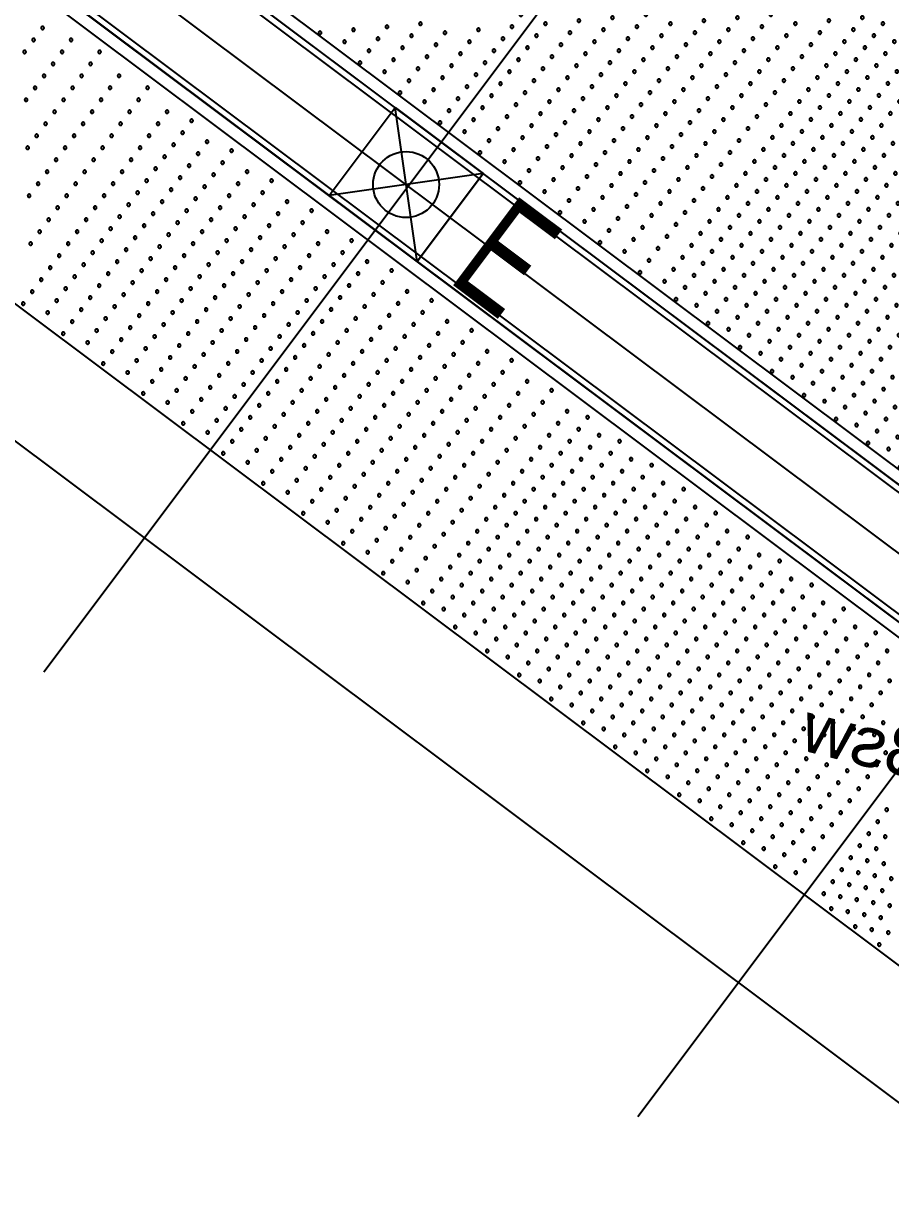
# Model space of a CAD drawing. Header units: millimetres. Extents: x 768159 to 833032, y -1374957 to -1225629.
# Drawn here: x 818188 to 819922, y -1373748 to -1371403 of the extents above; entities that cross this region are included whole.
import ezdxf
from ezdxf.enums import TextEntityAlignment as Align
from ezdxf.xclip import XClip

# ---------------------------------------------------------------- set-up
doc = ezdxf.new("R2010")
doc.units = ezdxf.units.MM
doc.header["$LTSCALE"] = 10
doc.header["$MEASUREMENT"] = 0
doc.header["$XCLIPFRAME"] = 0
doc.linetypes.add('CENTER', pattern=[50.8, 31.75, -6.35, 6.35, -6.35])
for name, color, linetype in [('I—平顶—分格线', 8, 'Continuous'), ('I—平顶—暖通', 144, 'Continuous'), ('I—平顶—消防指示灯', 62, 'Continuous'), ('I—平顶—灯具', 62, 'Continuous'), ('I—平顶—造型', 122, 'Continuous')]:
    doc.layers.add(name, color=color, linetype=linetype)
doc.styles.add('ARIAL', font='arial.ttf')
doc.styles.get("Standard").update_dxf_attribs({"font": 'arial.ttf'})
doc.styles.add('平顶图图例(客房区A2）$0$XD2008', font='SIMYOU.TTF', dxfattribs={"width": 0.7})
doc.dimstyles.new('標準', dxfattribs={"dimtxt": 2.5, "dimasz": 0.8, "dimexe": 0, "dimexo": 0, "dimgap": 1, "dimtad": 1, "dimdec": 0, "dimzin": 0, "dimdsep": 46, "dimtxsty": 'Standard', "dimblk": 'DOT', "dimcen": 1, "dimaunit": 1, "dimadec": 3, "dimazin": 0, "dimtfac": 1, "dimtdec": 0, "dimtmove": 2, "dimatfit": 3, "dimfxl": 1, "dimtolj": 1, "dimtzin": 0, "dimarcsym": 0})

# ---------------------------------------------------------------- blocks, each defined once
blk = doc.blocks.new('4560')
at = {"layer": 'I—平顶—分格线', "color": 1}
for centre in [(-2800, -20), (-2720, -20), (-2640, -20), (-2560, -20), (-2480, -20), (-2400, -20), (-2320, -20), (-2240, -20), (-2160, -20), (-2080, -20), (-2760, -35), (-2680, -35), (-2600, -35), (-2520, -35), (-2440, -35), (-2360, -35), (-2280, -35), (-2200, -35), (-2120, -35), (-2840, -65), (-2800, -50), (-2760, -65), (-2720, -50), (-2680, -65), (-2640, -50), (-2600, -65), (-2560, -50), (-2520, -65), (-2480, -50), (-2440, -65), (-2400, -50), (-2360, -65), (-2320, -50), (-2280, -65), (-2240, -50), (-2200, -65), (-2160, -50), (-2120, -65), (-2080, -50), (-2840, -95), (-2800, -80), (-2760, -95), (-2720, -80), (-2680, -95), (-2640, -80), (-2600, -95), (-2560, -80), (-2520, -95), (-2480, -80), (-2440, -95), (-2400, -80), (-2360, -95), (-2320, -80), (-2280, -95), (-2240, -80), (-2200, -95), (-2160, -80), (-2120, -95), (-2080, -80), (-2880, -110), (-2800, -110), (-2720, -110), (-2640, -110), (-2560, -110), (-2480, -110), (-2400, -110), (-2320, -110), (-2240, -110), (-2160, -110), (-2080, -110), (-2880, -140), (-2840, -125), (-2800, -140), (-2760, -125), (-2720, -140), (-2680, -125), (-2640, -140), (-2600, -125), (-2560, -140), (-2520, -125), (-2480, -140), (-2440, -125), (-2400, -140), (-2360, -125), (-2320, -140), (-2280, -125), (-2240, -140), (-2200, -125), (-2160, -140), (-2120, -125), (-2080, -140), (-2840, -155), (-2760, -155), (-2680, -155), (-2600, -155), (-2520, -155), (-2440, -155), (-2360, -155), (-2280, -155), (-2200, -155), (-2120, -155), (-2920, -185), (-2880, -170), (-2840, -185), (-2800, -170), (-2760, -185), (-2720, -170), (-2680, -185), (-2640, -170), (-2600, -185), (-2560, -170), (-2520, -185), (-2480, -170), (-2440, -185), (-2400, -170), (-2360, -185), (-2320, -170), (-2280, -185), (-2240, -170), (-2200, -185), (-2160, -170), (-2120, -185), (-2080, -170), (-2880, -200), (-2800, -200), (-2720, -200), (-2640, -200), (-2560, -200), (-2480, -200), (-2400, -200), (-2320, -200), (-2240, -200), (-2160, -200), (-2080, -200), (-2960, -230), (-2920, -215), (-2880, -230), (-2840, -215), (-2800, -230), (-2760, -215), (-2720, -230), (-2680, -215), (-2640, -230), (-2600, -215), (-2560, -230), (-2520, -215), (-2480, -230), (-2440, -215), (-2400, -230), (-2360, -215), (-2320, -230), (-2280, -215), (-2240, -230), (-2200, -215), (-2160, -230), (-2120, -215), (-2080, -230), (-2960, -260), (-2920, -245), (-2880, -260), (-2840, -245), (-2800, -260), (-2760, -245), (-2720, -260), (-2680, -245), (-2640, -260), (-2600, -245), (-2560, -260), (-2520, -245), (-2480, -260), (-2440, -245), (-2400, -260), (-2360, -245), (-2320, -260), (-2280, -245), (-2240, -260), (-2200, -245), (-2160, -260), (-2120, -245), (-2080, -260), (-2920, -275), (-2840, -275), (-2760, -275), (-2680, -275), (-2600, -275), (-2520, -275), (-2440, -275), (-2360, -275), (-2280, -275), (-2200, -275), (-2120, -275), (-2960, -290), (-2920, -305), (-2880, -290), (-2840, -305), (-2800, -290), (-2760, -305), (-2720, -290), (-2680, -305), (-2640, -290), (-2600, -305), (-2560, -290), (-2520, -305), (-2480, -290), (-2440, -305), (-2400, -290), (-2360, -305), (-2320, -290), (-2280, -305), (-2240, -290), (-2200, -305), (-2160, -290), (-2120, -305), (-2080, -290), (-2960, -320), (-2880, -320), (-2800, -320), (-2720, -320), (-2640, -320), (-2560, -320), (-2480, -320), (-2400, -320), (-2320, -320), (-2240, -320), (-2160, -320), (-2080, -320), (-2960, -350), (-2920, -335), (-2880, -350), (-2840, -335), (-2800, -350), (-2760, -335), (-2720, -350), (-2680, -335), (-2640, -350), (-2600, -335), (-2560, -350), (-2520, -335), (-2480, -350), (-2440, -335), (-2400, -350), (-2360, -335), (-2320, -350), (-2280, -335), (-2240, -350), (-2200, -335), (-2160, -350), (-2120, -335), (-2080, -350), (-2920, -365), (-2840, -365), (-2760, -365), (-2680, -365), (-2600, -365), (-2520, -365), (-2440, -365), (-2360, -365), (-2280, -365), (-2200, -365), (-2120, -365), (-2960, -380), (-2920, -395), (-2880, -380), (-2840, -395), (-2800, -380), (-2760, -395), (-2720, -380), (-2680, -395), (-2640, -380), (-2600, -395), (-2560, -380), (-2520, -395), (-2480, -380), (-2440, -395), (-2400, -380), (-2360, -395), (-2320, -380), (-2280, -395), (-2240, -380), (-2200, -395), (-2160, -380), (-2120, -395), (-2080, -380), (-2960, -410), (-2920, -425), (-2880, -410), (-2840, -425), (-2800, -410), (-2760, -425), (-2720, -410), (-2680, -425), (-2640, -410), (-2600, -425), (-2560, -410), (-2520, -425), (-2480, -410), (-2440, -425), (-2400, -410), (-2360, -425), (-2320, -410), (-2280, -425), (-2240, -410), (-2200, -425), (-2160, -410), (-2120, -425), (-2080, -410), (-2960, -440), (-2880, -440), (-2800, -440), (-2720, -440), (-2640, -440), (-2560, -440), (-2480, -440), (-2400, -440), (-2320, -440), (-2240, -440), (-2160, -440), (-2080, -440), (-2960, -470), (-2920, -455), (-2880, -470), (-2840, -455), (-2800, -470), (-2760, -455), (-2720, -470), (-2680, -455), (-2640, -470), (-2600, -455), (-2560, -470), (-2520, -455), (-2480, -470), (-2440, -455), (-2400, -470), (-2360, -455), (-2320, -470), (-2280, -455), (-2240, -470), (-2200, -455), (-2160, -470), (-2120, -455), (-2080, -470), (-2920, -485), (-2840, -485), (-2760, -485), (-2680, -485), (-2600, -485), (-2520, -485), (-2440, -485), (-2360, -485), (-2280, -485), (-2200, -485), (-2120, -485), (-2960, -500), (-2920, -515), (-2880, -500), (-2840, -515), (-2800, -500), (-2760, -515), (-2720, -500), (-2680, -515), (-2640, -500), (-2600, -515), (-2560, -500), (-2520, -515), (-2480, -500), (-2440, -515), (-2400, -500), (-2360, -515), (-2320, -500), (-2280, -515), (-2240, -500), (-2200, -515), (-2160, -500), (-2120, -515), (-2080, -500), (-2960, -530), (-2880, -530), (-2800, -530), (-2720, -530), (-2640, -530), (-2560, -530), (-2480, -530), (-2400, -530), (-2320, -530), (-2240, -530), (-2160, -530), (-2080, -530), (-2960, -560), (-2920, -545), (-2880, -560), (-2840, -545), (-2800, -560), (-2760, -545), (-2720, -560), (-2680, -545), (-2640, -560), (-2600, -545), (-2560, -560), (-2520, -545), (-2480, -560), (-2440, -545), (-2400, -560), (-2360, -545), (-2320, -560), (-2280, -545), (-2240, -560), (-2200, -545), (-2160, -560), (-2120, -545), (-2080, -560), (-2920, -575), (-2840, -575), (-2760, -575), (-2680, -575), (-2600, -575), (-2520, -575), (-2440, -575), (-2360, -575), (-2280, -575), (-2200, -575), (-2120, -575), (-2960, -590), (-2920, -605), (-2880, -590), (-2840, -605), (-2800, -590), (-2760, -605), (-2720, -590), (-2680, -605), (-2640, -590), (-2600, -605), (-2560, -590), (-2520, -605), (-2480, -590), (-2440, -605), (-2400, -590), (-2360, -605), (-2320, -590), (-2280, -605), (-2240, -590), (-2200, -605), (-2160, -590), (-2120, -605), (-2080, -590), (-2960, -620), (-2920, -635), (-2880, -620), (-2840, -635), (-2800, -620), (-2760, -635), (-2720, -620), (-2680, -635), (-2640, -620), (-2600, -635), (-2560, -620), (-2520, -635), (-2480, -620), (-2440, -635), (-2400, -620), (-2360, -635), (-2320, -620), (-2280, -635), (-2240, -620), (-2200, -635), (-2160, -620), (-2120, -635), (-2080, -620), (-2960, -650), (-2880, -650), (-2800, -650), (-2720, -650), (-2640, -650), (-2560, -650), (-2480, -650), (-2400, -650), (-2320, -650), (-2240, -650), (-2160, -650), (-2080, -650), (-2960, -680), (-2920, -665), (-2880, -680), (-2840, -665), (-2800, -680), (-2760, -665), (-2720, -680), (-2680, -665), (-2640, -680), (-2600, -665), (-2560, -680), (-2520, -665), (-2480, -680), (-2440, -665), (-2400, -680), (-2360, -665), (-2320, -680), (-2280, -665), (-2240, -680), (-2200, -665), (-2160, -680), (-2120, -665), (-2080, -680), (-2920, -695), (-2840, -695), (-2760, -695), (-2680, -695), (-2600, -695), (-2520, -695), (-2440, -695), (-2360, -695), (-2280, -695), (-2200, -695), (-2120, -695), (-2960, -710), (-2920, -725), (-2880, -710), (-2840, -725), (-2800, -710), (-2760, -725), (-2720, -710), (-2680, -725), (-2640, -710), (-2600, -725), (-2560, -710), (-2520, -725), (-2480, -710), (-2440, -725), (-2400, -710), (-2360, -725), (-2320, -710), (-2280, -725), (-2240, -710), (-2200, -725), (-2160, -710), (-2120, -725), (-2080, -710), (-2960, -740), (-2880, -740), (-2800, -740), (-2720, -740), (-2640, -740), (-2560, -740), (-2480, -740), (-2400, -740), (-2320, -740), (-2240, -740), (-2160, -740), (-2080, -740), (-2960, -770), (-2920, -755), (-2880, -770), (-2840, -755), (-2800, -770), (-2760, -755), (-2720, -770), (-2680, -755), (-2640, -770), (-2600, -755), (-2560, -770), (-2520, -755), (-2480, -770), (-2440, -755), (-2400, -770), (-2360, -755), (-2320, -770), (-2280, -755), (-2240, -770), (-2200, -755), (-2160, -770), (-2120, -755), (-2080, -770), (-2960, -800), (-2920, -785), (-2880, -800), (-2840, -785), (-2800, -800), (-2760, -785), (-2720, -800), (-2680, -785), (-2640, -800), (-2600, -785), (-2560, -800), (-2520, -785), (-2480, -800), (-2440, -785), (-2400, -800), (-2360, -785), (-2320, -800), (-2280, -785), (-2240, -800), (-2200, -785), (-2160, -800), (-2120, -785), (-2080, -800), (-2920, -815), (-2840, -815), (-2760, -815), (-2680, -815), (-2600, -815), (-2520, -815), (-2440, -815), (-2360, -815), (-2280, -815), (-2200, -815), (-2120, -815), (-2960, -830), (-2920, -845), (-2880, -830), (-2840, -845), (-2800, -830), (-2760, -845), (-2720, -830), (-2680, -845), (-2640, -830), (-2600, -845), (-2560, -830), (-2520, -845), (-2480, -830), (-2440, -845), (-2400, -830), (-2360, -845), (-2320, -830), (-2280, -845), (-2240, -830), (-2200, -845), (-2160, -830), (-2120, -845), (-2080, -830), (-2960, -860), (-2880, -860), (-2800, -860), (-2720, -860), (-2640, -860), (-2560, -860), (-2480, -860), (-2400, -860), (-2320, -860), (-2240, -860), (-2160, -860), (-2080, -860), (-2960, -890), (-2920, -875), (-2880, -890), (-2840, -875), (-2800, -890), (-2760, -875), (-2720, -890), (-2680, -875), (-2640, -890), (-2600, -875), (-2560, -890), (-2520, -875), (-2480, -890), (-2440, -875), (-2400, -890), (-2360, -875), (-2320, -890), (-2280, -875), (-2240, -890), (-2200, -875), (-2160, -890), (-2120, -875), (-2080, -890), (-2920, -905), (-2840, -905), (-2760, -905), (-2680, -905), (-2600, -905), (-2520, -905), (-2440, -905), (-2360, -905), (-2280, -905), (-2200, -905), (-2120, -905), (-2960, -920), (-2920, -935), (-2880, -920), (-2840, -935), (-2800, -920), (-2760, -935), (-2720, -920), (-2680, -935), (-2640, -920), (-2600, -935), (-2560, -920), (-2520, -935), (-2480, -920), (-2440, -935), (-2400, -920), (-2360, -935), (-2320, -920), (-2280, -935), (-2240, -920), (-2200, -935), (-2160, -920), (-2120, -935), (-2080, -920), (-2960, -950), (-2880, -950), (-2800, -950), (-2720, -950), (-2640, -950), (-2560, -950), (-2480, -950), (-2400, -950), (-2320, -950), (-2240, -950), (-2160, -950), (-2080, -950), (-2960, -980), (-2920, -965), (-2880, -980), (-2840, -965), (-2800, -980), (-2760, -965), (-2720, -980), (-2680, -965), (-2640, -980), (-2600, -965), (-2560, -980), (-2520, -965), (-2480, -980), (-2440, -965), (-2400, -980), (-2360, -965), (-2320, -980), (-2280, -965), (-2240, -980), (-2200, -965), (-2160, -980), (-2120, -965), (-2080, -980), (-2960, -1010), (-2920, -995), (-2880, -1010), (-2840, -995), (-2800, -1010), (-2760, -995), (-2720, -1010), (-2680, -995), (-2640, -1010), (-2600, -995), (-2560, -1010), (-2520, -995), (-2480, -1010), (-2440, -995), (-2400, -1010), (-2360, -995), (-2320, -1010), (-2280, -995), (-2240, -1010), (-2200, -995), (-2160, -1010), (-2120, -995), (-2080, -1010), (-2920, -1025), (-2840, -1025), (-2760, -1025), (-2680, -1025), (-2600, -1025), (-2520, -1025), (-2440, -1025), (-2360, -1025), (-2280, -1025), (-2200, -1025), (-2120, -1025), (-2960, -1040), (-2920, -1055), (-2880, -1040), (-2840, -1055), (-2800, -1040), (-2760, -1055), (-2720, -1040), (-2680, -1055), (-2640, -1040), (-2600, -1055), (-2560, -1040), (-2520, -1055), (-2480, -1040), (-2440, -1055), (-2400, -1040), (-2360, -1055), (-2320, -1040), (-2280, -1055), (-2240, -1040), (-2200, -1055), (-2160, -1040), (-2120, -1055), (-2080, -1040), (-2960, -1070), (-2880, -1070), (-2800, -1070), (-2720, -1070), (-2640, -1070), (-2560, -1070), (-2480, -1070), (-2400, -1070), (-2320, -1070), (-2240, -1070), (-2160, -1070), (-2080, -1070), (-2960, -1100), (-2920, -1085), (-2880, -1100), (-2840, -1085), (-2800, -1100), (-2760, -1085), (-2720, -1100), (-2680, -1085), (-2640, -1100), (-2600, -1085), (-2560, -1100), (-2520, -1085), (-2480, -1100), (-2440, -1085), (-2400, -1100), (-2360, -1085), (-2320, -1100), (-2280, -1085), (-2240, -1100), (-2200, -1085), (-2160, -1100), (-2120, -1085), (-2080, -1100), (-2920, -1115), (-2840, -1115), (-2760, -1115), (-2680, -1115), (-2600, -1115), (-2520, -1115), (-2440, -1115), (-2360, -1115), (-2280, -1115), (-2200, -1115), (-2120, -1115), (-2960, -1130), (-2920, -1145), (-2880, -1130), (-2840, -1145), (-2800, -1130), (-2760, -1145), (-2720, -1130), (-2680, -1145), (-2640, -1130), (-2600, -1145), (-2560, -1130), (-2520, -1145), (-2480, -1130), (-2440, -1145), (-2400, -1130), (-2360, -1145), (-2320, -1130), (-2280, -1145), (-2240, -1130), (-2200, -1145), (-2160, -1130), (-2120, -1145), (-2080, -1130), (-2960, -1160), (-2920, -1175), (-2880, -1160), (-2840, -1175), (-2800, -1160), (-2760, -1175), (-2720, -1160), (-2680, -1175), (-2640, -1160), (-2600, -1175), (-2560, -1160), (-2520, -1175), (-2480, -1160), (-2440, -1175), (-2400, -1160), (-2360, -1175), (-2320, -1160), (-2280, -1175), (-2240, -1160), (-2200, -1175), (-2160, -1160), (-2120, -1175), (-2080, -1160), (-2960, -1190), (-2880, -1190), (-2800, -1190), (-2720, -1190), (-2640, -1190), (-2560, -1190), (-2480, -1190), (-2400, -1190), (-2320, -1190), (-2240, -1190), (-2160, -1190), (-2080, -1190), (-2960, -1220), (-2920, -1205), (-2880, -1220), (-2840, -1205), (-2800, -1220), (-2760, -1205), (-2720, -1220), (-2680, -1205), (-2640, -1220), (-2600, -1205), (-2560, -1220), (-2520, -1205), (-2480, -1220), (-2440, -1205), (-2400, -1220), (-2360, -1205), (-2320, -1220), (-2280, -1205), (-2240, -1220), (-2200, -1205), (-2160, -1220), (-2120, -1205), (-2080, -1220), (-2920, -1235), (-2840, -1235), (-2760, -1235), (-2680, -1235), (-2600, -1235), (-2520, -1235), (-2440, -1235), (-2360, -1235), (-2280, -1235), (-2200, -1235), (-2120, -1235), (-2960, -1250), (-2920, -1265), (-2880, -1250), (-2840, -1265), (-2800, -1250), (-2760, -1265), (-2720, -1250), (-2680, -1265), (-2640, -1250), (-2600, -1265), (-2560, -1250), (-2520, -1265), (-2480, -1250), (-2440, -1265), (-2400, -1250), (-2360, -1265), (-2320, -1250), (-2280, -1265), (-2240, -1250), (-2200, -1265), (-2160, -1250), (-2120, -1265), (-2080, -1250), (-2960, -1280), (-2880, -1280), (-2800, -1280), (-2720, -1280), (-2640, -1280), (-2560, -1280), (-2480, -1280), (-2400, -1280), (-2320, -1280), (-2240, -1280), (-2160, -1280), (-2080, -1280), (-2960, -1310), (-2920, -1295), (-2880, -1310), (-2840, -1295), (-2800, -1310), (-2760, -1295), (-2720, -1310), (-2680, -1295), (-2640, -1310), (-2600, -1295), (-2560, -1310), (-2520, -1295), (-2480, -1310), (-2440, -1295), (-2400, -1310), (-2360, -1295), (-2320, -1310), (-2280, -1295), (-2240, -1310), (-2200, -1295), (-2160, -1310), (-2120, -1295), (-2080, -1310), (-2920, -1325), (-2840, -1325), (-2760, -1325), (-2680, -1325), (-2600, -1325), (-2520, -1325), (-2440, -1325), (-2360, -1325), (-2280, -1325), (-2200, -1325), (-2120, -1325), (-2920, -1355), (-2880, -1340), (-2840, -1355), (-2800, -1340), (-2760, -1355), (-2720, -1340), (-2680, -1355), (-2640, -1340), (-2600, -1355), (-2560, -1340), (-2520, -1355), (-2480, -1340), (-2440, -1355), (-2400, -1340), (-2360, -1355), (-2320, -1340), (-2280, -1355), (-2240, -1340), (-2200, -1355), (-2160, -1340), (-2120, -1355), (-2080, -1340), (-2880, -1370), (-2840, -1385), (-2800, -1370), (-2760, -1385), (-2720, -1370), (-2680, -1385), (-2640, -1370), (-2600, -1385), (-2560, -1370), (-2520, -1385), (-2480, -1370), (-2440, -1385), (-2400, -1370), (-2360, -1385), (-2320, -1370), (-2280, -1385), (-2240, -1370), (-2200, -1385), (-2160, -1370), (-2120, -1385), (-2080, -1370)]:
    blk.add_circle(centre, 3, dxfattribs=at)
at = {"layer": 'I—平顶—分格线', "color": 3}
for centre in [(-1990, -20), (-1890, -20), (-1790, -20), (-1690, -20), (-1590, -20), (-1490, -20), (-1390, -20), (-1290, -20), (-1190, -20), (-1090, -20), (-2040, -35), (-1940, -35), (-1840, -35), (-1740, -35), (-1640, -35), (-1540, -35), (-1440, -35), (-1340, -35), (-1240, -35), (-1140, -35), (-2040, -65), (-1990, -50), (-1940, -65), (-1890, -50), (-1840, -65), (-1790, -50), (-1740, -65), (-1690, -50), (-1640, -65), (-1590, -50), (-1540, -65), (-1490, -50), (-1440, -65), (-1390, -50), (-1340, -65), (-1290, -50), (-1240, -65), (-1190, -50), (-1140, -65), (-1090, -50), (-2040, -95), (-1990, -80), (-1940, -95), (-1890, -80), (-1840, -95), (-1790, -80), (-1740, -95), (-1690, -80), (-1640, -95), (-1590, -80), (-1540, -95), (-1490, -80), (-1440, -95), (-1390, -80), (-1340, -95), (-1290, -80), (-1240, -95), (-1190, -80), (-1140, -95), (-1090, -80), (-1990, -110), (-1890, -110), (-1790, -110), (-1690, -110), (-1590, -110), (-1490, -110), (-1390, -110), (-1290, -110), (-1190, -110), (-1090, -110), (-2040, -125), (-1990, -140), (-1940, -125), (-1890, -140), (-1840, -125), (-1790, -140), (-1740, -125), (-1690, -140), (-1640, -125), (-1590, -140), (-1540, -125), (-1490, -140), (-1440, -125), (-1390, -140), (-1340, -125), (-1290, -140), (-1240, -125), (-1190, -140), (-1140, -125), (-1090, -140), (-2040, -155), (-1940, -155), (-1840, -155), (-1740, -155), (-1640, -155), (-1540, -155), (-1440, -155), (-1340, -155), (-1240, -155), (-1140, -155), (-2040, -185), (-1990, -170), (-1940, -185), (-1890, -170), (-1840, -185), (-1790, -170), (-1740, -185), (-1690, -170), (-1640, -185), (-1590, -170), (-1540, -185), (-1490, -170), (-1440, -185), (-1390, -170), (-1340, -185), (-1290, -170), (-1240, -185), (-1190, -170), (-1140, -185), (-1090, -170), (-1990, -200), (-1890, -200), (-1790, -200), (-1690, -200), (-1590, -200), (-1490, -200), (-1390, -200), (-1290, -200), (-1190, -200), (-1090, -200), (-2040, -215), (-1990, -230), (-1940, -215), (-1890, -230), (-1840, -215), (-1790, -230), (-1740, -215), (-1690, -230), (-1640, -215), (-1590, -230), (-1540, -215), (-1490, -230), (-1440, -215), (-1390, -230), (-1340, -215), (-1290, -230), (-1240, -215), (-1190, -230), (-1140, -215), (-1090, -230), (-2040, -245), (-1990, -260), (-1940, -245), (-1890, -260), (-1840, -245), (-1790, -260), (-1740, -245), (-1690, -260), (-1640, -245), (-1590, -260), (-1540, -245), (-1490, -260), (-1440, -245), (-1390, -260), (-1340, -245), (-1290, -260), (-1240, -245), (-1190, -260), (-1140, -245), (-1090, -260), (-2040, -275), (-1940, -275), (-1840, -275), (-1740, -275), (-1640, -275), (-1540, -275), (-1440, -275), (-1340, -275), (-1240, -275), (-1140, -275), (-2040, -305), (-1990, -290), (-1940, -305), (-1890, -290), (-1840, -305), (-1790, -290), (-1740, -305), (-1690, -290), (-1640, -305), (-1590, -290), (-1540, -305), (-1490, -290), (-1440, -305), (-1390, -290), (-1340, -305), (-1290, -290), (-1240, -305), (-1190, -290), (-1140, -305), (-1090, -290), (-1990, -320), (-1890, -320), (-1790, -320), (-1690, -320), (-1590, -320), (-1490, -320), (-1390, -320), (-1290, -320), (-1190, -320), (-1090, -320), (-2040, -335), (-1990, -350), (-1940, -335), (-1890, -350), (-1840, -335), (-1790, -350), (-1740, -335), (-1690, -350), (-1640, -335), (-1590, -350), (-1540, -335), (-1490, -350), (-1440, -335), (-1390, -350), (-1340, -335), (-1290, -350), (-1240, -335), (-1190, -350), (-1140, -335), (-1090, -350), (-2040, -365), (-1940, -365), (-1840, -365), (-1740, -365), (-1640, -365), (-1540, -365), (-1440, -365), (-1340, -365), (-1240, -365), (-1140, -365), (-2040, -395), (-1990, -380), (-1940, -395), (-1890, -380), (-1840, -395), (-1790, -380), (-1740, -395), (-1690, -380), (-1640, -395), (-1590, -380), (-1540, -395), (-1490, -380), (-1440, -395), (-1390, -380), (-1340, -395), (-1290, -380), (-1240, -395), (-1190, -380), (-1140, -395), (-1090, -380), (-2040, -425), (-1990, -410), (-1940, -425), (-1890, -410), (-1840, -425), (-1790, -410), (-1740, -425), (-1690, -410), (-1640, -425), (-1590, -410), (-1540, -425), (-1490, -410), (-1440, -425), (-1390, -410), (-1340, -425), (-1290, -410), (-1240, -425), (-1190, -410), (-1140, -425), (-1090, -410), (-1990, -440), (-1890, -440), (-1790, -440), (-1690, -440), (-1590, -440), (-1490, -440), (-1390, -440), (-1290, -440), (-1190, -440), (-1090, -440), (-2040, -455), (-1990, -470), (-1940, -455), (-1890, -470), (-1840, -455), (-1790, -470), (-1740, -455), (-1690, -470), (-1640, -455), (-1590, -470), (-1540, -455), (-1490, -470), (-1440, -455), (-1390, -470), (-1340, -455), (-1290, -470), (-1240, -455), (-1190, -470), (-1140, -455), (-1090, -470), (-2040, -485), (-1940, -485), (-1840, -485), (-1740, -485), (-1640, -485), (-1540, -485), (-1440, -485), (-1340, -485), (-1240, -485), (-1140, -485), (-2040, -515), (-1990, -500), (-1940, -515), (-1890, -500), (-1840, -515), (-1790, -500), (-1740, -515), (-1690, -500), (-1640, -515), (-1590, -500), (-1540, -515), (-1490, -500), (-1440, -515), (-1390, -500), (-1340, -515), (-1290, -500), (-1240, -515), (-1190, -500), (-1140, -515), (-1090, -500), (-1990, -530), (-1890, -530), (-1790, -530), (-1690, -530), (-1590, -530), (-1490, -530), (-1390, -530), (-1290, -530), (-1190, -530), (-1090, -530), (-2040, -545), (-1990, -560), (-1940, -545), (-1890, -560), (-1840, -545), (-1790, -560), (-1740, -545), (-1690, -560), (-1640, -545), (-1590, -560), (-1540, -545), (-1490, -560), (-1440, -545), (-1390, -560), (-1340, -545), (-1290, -560), (-1240, -545), (-1190, -560), (-1140, -545), (-1090, -560), (-2040, -575), (-1940, -575), (-1840, -575), (-1740, -575), (-1640, -575), (-1540, -575), (-1440, -575), (-1340, -575), (-1240, -575), (-1140, -575), (-2040, -605), (-1990, -590), (-1940, -605), (-1890, -590), (-1840, -605), (-1790, -590), (-1740, -605), (-1690, -590), (-1640, -605), (-1590, -590), (-1540, -605), (-1490, -590), (-1440, -605), (-1390, -590), (-1340, -605), (-1290, -590), (-1240, -605), (-1190, -590), (-1140, -605), (-1090, -590), (-2040, -635), (-1990, -620), (-1940, -635), (-1890, -620), (-1840, -635), (-1790, -620), (-1740, -635), (-1690, -620), (-1640, -635), (-1590, -620), (-1540, -635), (-1490, -620), (-1440, -635), (-1390, -620), (-1340, -635), (-1290, -620), (-1240, -635), (-1190, -620), (-1140, -635), (-1990, -650), (-1890, -650), (-1790, -650), (-1690, -650), (-1590, -650), (-1490, -650), (-1390, -650), (-1290, -650), (-1190, -650), (-2040, -665), (-1990, -680), (-1940, -665), (-1890, -680), (-1840, -665), (-1790, -680), (-1740, -665), (-1690, -680), (-1640, -665), (-1590, -680), (-1540, -665), (-1490, -680), (-1440, -665), (-1390, -680), (-1340, -665), (-1290, -680), (-1240, -665), (-1190, -680), (-1140, -665), (-2040, -695), (-1940, -695), (-1840, -695), (-1740, -695), (-1640, -695), (-1540, -695), (-1440, -695), (-1340, -695), (-1240, -695), (-2040, -725), (-1990, -710), (-1940, -725), (-1890, -710), (-1840, -725), (-1790, -710), (-1740, -725), (-1690, -710), (-1640, -725), (-1590, -710), (-1540, -725), (-1490, -710), (-1440, -725), (-1390, -710), (-1340, -725), (-1290, -710), (-1240, -725), (-1190, -710), (-1990, -740), (-1890, -740), (-1790, -740), (-1690, -740), (-1590, -740), (-1490, -740), (-1390, -740), (-1290, -740), (-1190, -740), (-2040, -755), (-1990, -770), (-1940, -755), (-1890, -770), (-1840, -755), (-1790, -770), (-1740, -755), (-1690, -770), (-1640, -755), (-1590, -770), (-1540, -755), (-1490, -770), (-1440, -755), (-1390, -770), (-1340, -755), (-1290, -770), (-1240, -755), (-2040, -785), (-1990, -800), (-1940, -785), (-1890, -800), (-1840, -785), (-1790, -800), (-1740, -785), (-1690, -800), (-1640, -785), (-1590, -800), (-1540, -785), (-1490, -800), (-1440, -785), (-1390, -800), (-1340, -785), (-1290, -800), (-1240, -785), (-2040, -815), (-1940, -815), (-1840, -815), (-1740, -815), (-1640, -815), (-1540, -815), (-1440, -815), (-1340, -815), (-1240, -815), (-2040, -845), (-1990, -830), (-1940, -845), (-1890, -830), (-1840, -845), (-1790, -830), (-1740, -845), (-1690, -830), (-1640, -845), (-1590, -830), (-1540, -845), (-1490, -830), (-1440, -845), (-1390, -830), (-1340, -845), (-1290, -830), (-1990, -860), (-1890, -860), (-1790, -860), (-1690, -860), (-1590, -860), (-1490, -860), (-1390, -860), (-1290, -860), (-2040, -875), (-1990, -890), (-1940, -875), (-1890, -890), (-1840, -875), (-1790, -890), (-1740, -875), (-1690, -890), (-1640, -875), (-1590, -890), (-1540, -875), (-1490, -890), (-1440, -875), (-1390, -890), (-1340, -875), (-2040, -905), (-1940, -905), (-1840, -905), (-1740, -905), (-1640, -905), (-1540, -905), (-1440, -905), (-1340, -905), (-2040, -935), (-1990, -920), (-1940, -935), (-1890, -920), (-1840, -935), (-1790, -920), (-1740, -935), (-1690, -920), (-1640, -935), (-1590, -920), (-1540, -935), (-1490, -920), (-1440, -935), (-1390, -920), (-1340, -935), (-1990, -950), (-1890, -950), (-1790, -950), (-1690, -950), (-1590, -950), (-1490, -950), (-1390, -950), (-2040, -965), (-1990, -980), (-1940, -965), (-1890, -980), (-1840, -965), (-1790, -980), (-1740, -965), (-1690, -980), (-1640, -965), (-1590, -980), (-1540, -965), (-1490, -980), (-1440, -965), (-1390, -980), (-2040, -995), (-1990, -1010), (-1940, -995), (-1890, -1010), (-1840, -995), (-1790, -1010), (-1740, -995), (-1690, -1010), (-1640, -995), (-1590, -1010), (-1540, -995), (-1490, -1010), (-1440, -995), (-1390, -1010), (-2040, -1025), (-1940, -1025), (-1840, -1025), (-1740, -1025), (-1640, -1025), (-1540, -1025), (-1440, -1025), (-2040, -1055), (-1990, -1040), (-1940, -1055), (-1890, -1040), (-1840, -1055), (-1790, -1040), (-1740, -1055), (-1690, -1040), (-1640, -1055), (-1590, -1040), (-1540, -1055), (-1490, -1040), (-1440, -1055), (-1990, -1070), (-1890, -1070), (-1790, -1070), (-1690, -1070), (-1590, -1070), (-1490, -1070), (-2040, -1085), (-1990, -1100), (-1940, -1085), (-1890, -1100), (-1840, -1085), (-1790, -1100), (-1740, -1085), (-1690, -1100), (-1640, -1085), (-1590, -1100), (-1540, -1085), (-1490, -1100), (-2040, -1115), (-1940, -1115), (-1840, -1115), (-1740, -1115), (-1640, -1115), (-1540, -1115), (-2040, -1145), (-1990, -1130), (-1940, -1145), (-1890, -1130), (-1840, -1145), (-1790, -1130), (-1740, -1145), (-1690, -1130), (-1640, -1145), (-1590, -1130), (-1540, -1145), (-1490, -1130), (-2040, -1175), (-1990, -1160), (-1940, -1175), (-1890, -1160), (-1840, -1175), (-1790, -1160), (-1740, -1175), (-1690, -1160), (-1640, -1175), (-1590, -1160), (-1540, -1175), (-1490, -1160), (-1440, -1175), (-1990, -1190), (-1890, -1190), (-1790, -1190), (-1690, -1190), (-1590, -1190), (-1490, -1190), (-2040, -1205), (-1990, -1220), (-1940, -1205), (-1890, -1220), (-1840, -1205), (-1790, -1220), (-1740, -1205), (-1690, -1220), (-1640, -1205), (-1590, -1220), (-1540, -1205), (-1490, -1220), (-1440, -1205), (-1390, -1220), (-2040, -1235), (-1940, -1235), (-1840, -1235), (-1740, -1235), (-1640, -1235), (-1540, -1235), (-1440, -1235), (-1340, -1235), (-2040, -1265), (-1990, -1250), (-1940, -1265), (-1890, -1250), (-1840, -1265), (-1790, -1250), (-1740, -1265), (-1690, -1250), (-1640, -1265), (-1590, -1250), (-1540, -1265), (-1490, -1250), (-1440, -1265), (-1390, -1250), (-1340, -1265), (-1990, -1280), (-1890, -1280), (-1790, -1280), (-1690, -1280), (-1590, -1280), (-1490, -1280), (-1390, -1280), (-1290, -1280), (-2040, -1295), (-1990, -1310), (-1940, -1295), (-1890, -1310), (-1840, -1295), (-1790, -1310), (-1740, -1295), (-1690, -1310), (-1640, -1295), (-1590, -1310), (-1540, -1295), (-1490, -1310), (-1440, -1295), (-1390, -1310), (-1340, -1295), (-1290, -1310), (-2040, -1325), (-1940, -1325), (-1840, -1325), (-1740, -1325), (-1640, -1325), (-1540, -1325), (-1440, -1325), (-1340, -1325), (-1240, -1325), (-2040, -1355), (-1990, -1340), (-1940, -1355), (-1890, -1340), (-1840, -1355), (-1790, -1340), (-1740, -1355), (-1690, -1340), (-1640, -1355), (-1590, -1340), (-1540, -1355), (-1490, -1340), (-1440, -1355), (-1390, -1340), (-1340, -1355), (-1290, -1340), (-1240, -1355), (-2040, -1385), (-1990, -1370), (-1940, -1385), (-1890, -1370), (-1840, -1385), (-1790, -1370), (-1740, -1385), (-1690, -1370), (-1640, -1385), (-1590, -1370), (-1540, -1385), (-1490, -1370), (-1440, -1385), (-1390, -1370), (-1340, -1385), (-1290, -1370), (-1240, -1385), (-1190, -1370), (-1140, -1385)]:
    blk.add_circle(centre, 3, dxfattribs=at)
at = {"layer": 'I—平顶—分格线'}
for centre in [(-980, -20), (-860, -20), (-1040, -35), (-920, -35), (-800, -35), (-1040, -65), (-980, -50), (-920, -65), (-860, -50), (-800, -65), (-1040, -95), (-980, -80), (-920, -95), (-860, -80), (-800, -95), (-740, -80), (-980, -110), (-860, -110), (-740, -110), (-1040, -125), (-980, -140), (-920, -125), (-860, -140), (-800, -125), (-740, -140), (-1040, -155), (-920, -155), (-800, -155), (-1040, -185), (-980, -170), (-920, -185), (-860, -170), (-800, -185), (-980, -200), (-860, -200), (-1040, -215), (-980, -230), (-920, -215), (-860, -230), (-800, -215), (-1040, -245), (-980, -260), (-920, -245), (-860, -260), (-1040, -275), (-920, -275), (-1040, -305), (-980, -290), (-920, -305), (-860, -290), (-980, -320), (-1040, -335), (-980, -350), (-920, -335), (-1040, -365), (-920, -365), (-1040, -395), (-980, -380), (-1040, -425), (-980, -410), (-980, -440), (-1040, -455), (-1040, -485), (-1040, -515), (-1040, -545)]:
    blk.add_circle(centre, 3, dxfattribs=at)
blk = doc.blocks.new('30')
at = {"layer": 'I—平顶—分格线'}
for centre in [(-30, -320), (-30, -350), (-60, -365), (-60, -395), (-30, -380), (-120, -425), (-90, -410), (-60, -425), (-30, -410), (-90, -440), (-30, -440), (-150, -470), (-120, -455), (-90, -470), (-60, -455), (-30, -470), (-120, -485), (-60, -485), (-180, -515), (-150, -500), (-120, -515), (-90, -500), (-60, -515), (-30, -500), (-150, -530), (-90, -530), (-30, -530), (-210, -560), (-180, -545), (-150, -560), (-120, -545), (-90, -560), (-60, -545), (-30, -560), (-180, -575), (-120, -575), (-60, -575), (-240, -605), (-210, -590), (-180, -605), (-150, -590), (-120, -605), (-90, -590), (-60, -605), (-30, -590), (-240, -635), (-210, -620), (-180, -635), (-150, -620), (-120, -635), (-90, -620), (-60, -635), (-30, -620), (-270, -650), (-210, -650), (-150, -650), (-90, -650), (-30, -650), (-300, -665), (-270, -680), (-240, -665), (-210, -680), (-180, -665), (-150, -680), (-120, -665), (-90, -680), (-60, -665), (-30, -680), (-300, -695), (-240, -695), (-180, -695), (-120, -695), (-60, -695), (-330, -710), (-300, -725), (-270, -710), (-240, -725), (-210, -710), (-180, -725), (-150, -710), (-120, -725), (-90, -710), (-60, -725), (-30, -710), (-330, -740), (-270, -740), (-210, -740), (-150, -740), (-90, -740), (-30, -740), (-360, -755), (-330, -770), (-300, -755), (-270, -770), (-240, -755), (-210, -770), (-180, -755), (-150, -770), (-120, -755), (-90, -770), (-60, -755), (-30, -770), (-390, -800), (-360, -785), (-330, -800), (-300, -785), (-270, -800), (-240, -785), (-210, -800), (-180, -785), (-150, -800), (-120, -785), (-90, -800), (-60, -785), (-30, -800), (-360, -815), (-300, -815), (-240, -815), (-180, -815), (-120, -815), (-60, -815), (-420, -845), (-390, -830), (-360, -845), (-330, -830), (-300, -845), (-270, -830), (-240, -845), (-210, -830), (-180, -845), (-150, -830), (-120, -845), (-90, -830), (-60, -845), (-30, -830), (-390, -860), (-330, -860), (-270, -860), (-210, -860), (-150, -860), (-90, -860), (-30, -860), (-450, -890), (-420, -875), (-390, -890), (-360, -875), (-330, -890), (-300, -875), (-270, -890), (-240, -875), (-210, -890), (-180, -875), (-150, -890), (-120, -875), (-90, -890), (-60, -875), (-30, -890), (-480, -905), (-420, -905), (-360, -905), (-300, -905), (-240, -905), (-180, -905), (-120, -905), (-60, -905), (-480, -935), (-450, -920), (-420, -935), (-390, -920), (-360, -935), (-330, -920), (-300, -935), (-270, -920), (-240, -935), (-210, -920), (-180, -935), (-150, -920), (-120, -935), (-90, -920), (-60, -935), (-30, -920), (-450, -950), (-390, -950), (-330, -950), (-270, -950), (-210, -950), (-150, -950), (-90, -950), (-30, -950), (-420, -965), (-390, -980), (-360, -965), (-330, -980), (-300, -965), (-270, -980), (-240, -965), (-210, -980), (-180, -965), (-150, -980), (-120, -965), (-90, -980), (-60, -965), (-30, -980), (-390, -1010), (-360, -995), (-330, -1010), (-300, -995), (-270, -1010), (-240, -995), (-210, -1010), (-180, -995), (-150, -1010), (-120, -995), (-90, -1010), (-60, -995), (-30, -1010), (-360, -1025), (-300, -1025), (-240, -1025), (-180, -1025), (-120, -1025), (-60, -1025), (-330, -1040), (-300, -1055), (-270, -1040), (-240, -1055), (-210, -1040), (-180, -1055), (-150, -1040), (-120, -1055), (-90, -1040), (-60, -1055), (-30, -1040), (-270, -1070), (-210, -1070), (-150, -1070), (-90, -1070), (-30, -1070), (-270, -1100), (-240, -1085), (-210, -1100), (-180, -1085), (-150, -1100), (-120, -1085), (-90, -1100), (-60, -1085), (-30, -1100), (-240, -1115), (-180, -1115), (-120, -1115), (-60, -1115), (-210, -1130), (-180, -1145), (-150, -1130), (-120, -1145), (-90, -1130), (-60, -1145), (-30, -1130), (-150, -1160), (-120, -1175), (-90, -1160), (-60, -1175), (-30, -1160), (-150, -1190), (-90, -1190), (-30, -1190), (-120, -1205), (-90, -1220), (-60, -1205), (-30, -1220), (-60, -1235), (-30, -1250), (-30, -1280)]:
    blk.add_circle(centre, 3, dxfattribs=at)
blk = doc.blocks.new('*U1716')
for p, q in [((3304.64, 80.59), (10023.13, 80.59)), ((3309.38, 75.85), (10018.39, 75.85)), ((3309.38, 40.3), (10018.39, 40.3)), ((10023.13, 0), (3304.64, 0)), ((10018.39, 4.74), (3309.38, 4.74))]:
    blk.add_line(p, q)
blk = doc.blocks.new('应急照明灯')
at = {"ltscale": 250}
for p, q in [((-150, -150), (-150, 150)), ((-150, 150), (150, 150)), ((150, 150), (-150, -150)), ((150, -150), (-150, 150)), ((150, -150), (150, 150)), ((-150, -150), (150, -150))]:
    blk.add_line(p, q, dxfattribs=at)
blk.add_circle((0, 0), 90, dxfattribs=at)
at = {"style": '平顶图图例(客房区A2）$0$XD2008', "width": 0.7}
blk.add_text('E', height=300, dxfattribs=at).set_placement((338, -142.9), align=Align.CENTER)
blk = doc.blocks.new('*D175')
at = {"layer": 'Defpoints', "color": 0, "transparency": 16777216}
for p in [(82.5, 69.3), (82.5, 0), (-82.5, 0)]:
    blk.add_point(p, dxfattribs=at)
at = {"color": 0, "transparency": 16777216, "insert": (69.3, 88.9), "char_height": 15, "attachment_point": 5}
blk.add_mtext('\\A1;165', dxfattribs=at)
blk = doc.blocks.new('_Dot')
at = {"color": 0, "linetype": 'ByBlock', "lineweight": -2}
blk.add_line((-0.5, 0), (-1, 0), dxfattribs=at)
at = {"color": 0, "linetype": 'ByBlock', "const_width": 0.5}
blk.add_lwpolyline([(-0.25, 0, 1), (0.25, 0, 1)], format="xyb", close=True, dxfattribs=at)
blk = doc.blocks.new('*U171')
h = blk.add_hatch(color=256)
edge = h.paths.add_edge_path()
edge.add_arc((0, 0), 82.5, -90, 90, ccw=False)
edge.add_arc((0, 0), 82.5, 90, 270, ccw=False)
at = {"const_width": 16.5}
blk.add_lwpolyline([(82.5, 0, 0.414214), (0, 82.5, 0.414214), (-82.5, 0, 0.414214), (0, -82.5, 0.414214)], format="xyb", close=True, dxfattribs=at)
dim = blk.add_linear_dim(base=(82.5, 69.3), p1=(-82.5, 0), p2=(82.5, 0), dimstyle='標準', override={"dimtxt": 15, "dimgap": 5, "dimse1": 1, "dimse2": 1, "dimsd1": 1, "dimsd2": 1})
dim.commit()
dim.dimension.update_dxf_attribs({"geometry": '*D175', "text_midpoint": (69.3, 88.9), "dimtype": 160})
blk = doc.blocks.new('*U172')
at = {"const_width": 10}
for points in [[(0, 200), (-82.5, 117.5)], [(0, 200), (82.5, 117.5)]]:
    blk.add_lwpolyline(points, dxfattribs=at)
blk.add_blockref('*U171', (0, 0))
at = {"style": 'ARIAL'}
blk.add_text('RI-AJ03sw', height=100, dxfattribs=at).set_placement((0, -280.2), align=Align.MIDDLE_CENTER)
blk.add_text('RI-AJ03sw', height=100, dxfattribs=at).set_placement((0, -280.2), align=Align.MIDDLE_CENTER)
blk = doc.blocks.new('P1-2-T1')
at = {"layer": 'I—平顶—分格线', "extrusion": (3.04932e-09, 4.55444e-09, 1), "elevation": 0}
for points in [[(394593.3, -61780.3), (394593.3, -56330.8)], [(396108.3, -61780.3), (396108.3, -56330.8)], [(397593.3, -61780.3), (397593.3, -56330.8)], [(380923.3, -59055.4), (399263.3, -59055.4)], [(380923.3, -61225.4), (399263.3, -61225.4)], [(380923.3, -61445.4), (399263.3, -61445.4)]]:
    blk.add_lwpolyline(points, dxfattribs=at)
at = {"layer": 'I—平顶—造型', "elevation": 0}
for points in [[(399263.3, -60430.4), (380923.3, -60430.4)], [(380923.3, -60700.4), (399263.3, -60700.4)]]:
    blk.add_lwpolyline(points, dxfattribs=at)
at = {"layer": 'I—平顶—造型', "extrusion": (3.04932e-09, 4.55444e-09, 1), "elevation": 0}
for points in [[(380923.3, -60455.4), (399263.3, -60455.4)], [(380923.3, -60675.4), (399263.3, -60675.4)]]:
    blk.add_lwpolyline(points, dxfattribs=at)
blk.add_lwpolyline([(395993.2, -60455.3), (396213.4, -60455.3), (396213.4, -60675.5), (395993.2, -60675.5)], close=True, dxfattribs=at)
at = {"layer": 'I—平顶—分格线', "extrusion": (3.04932e-09, 4.55444e-09, 1)}
ref = blk.add_blockref('4560', (394593.3, -59055.4, 0), dxfattribs=dict(at, xscale=-1))
XClip(ref).set_block_clipping_path([(-3000, -1375.0414860505), (5.8370297363, -0.0000259748)])
ref = blk.add_blockref('4560', (394593.3, -60670.4, 0), dxfattribs=dict(at, xscale=-1))
XClip(ref).set_block_clipping_path([(-3000.0000531431, -555.0000000003), (13939.7624152409, -40.2287134782)])
ref = blk.add_blockref('30', (397593.3, -60670.4, 0), dxfattribs=dict(at, xscale=-1))
XClip(ref).set_block_clipping_path([(-1670.0001001997, -555.0000000005), (16939.7624152409, -42.5679725459)])
at = {"layer": 'I—平顶—暖通', "extrusion": (-3.04932e-09, -4.55444e-09, -1), "xscale": -2.729779416478735, "yscale": 2.729779416478734, "zscale": 2.729779416478729, "rotation": 179.9999999999999}
blk.add_blockref('*U1716', (-408284.2, -60455.4, 0), dxfattribs=at)
at = {"layer": 'I—平顶—消防指示灯', "color": 3, "extrusion": (3.04932e-09, 4.55444e-09, 1), "xscale": 0.7340736052516152, "yscale": 0.7340736052516152, "zscale": 0.7340736052516152}
blk.add_blockref('应急照明灯', (396103.3, -60565.4, 0), dxfattribs=at)
at = {"layer": 'I—平顶—灯具', "linetype": 'CENTER', "ltscale": 0.002, "extrusion": (3.04932e-09, 4.55444e-09, 1), "xscale": -1, "rotation": 22.68024119514696}
blk.add_blockref('*U172', (397593.3, -60565.3, 0), dxfattribs=at)

msp = doc.modelspace()

# ---------------------------------------------------------------- block references
at = {"color": 1, "true_color": 0xff0000, "rotation": 323.1546555987947}
msp.add_blockref('P1-2-T1', (538287.2, -1085731.6, 0), dxfattribs=at)

doc.saveas('drawing.dxf')
